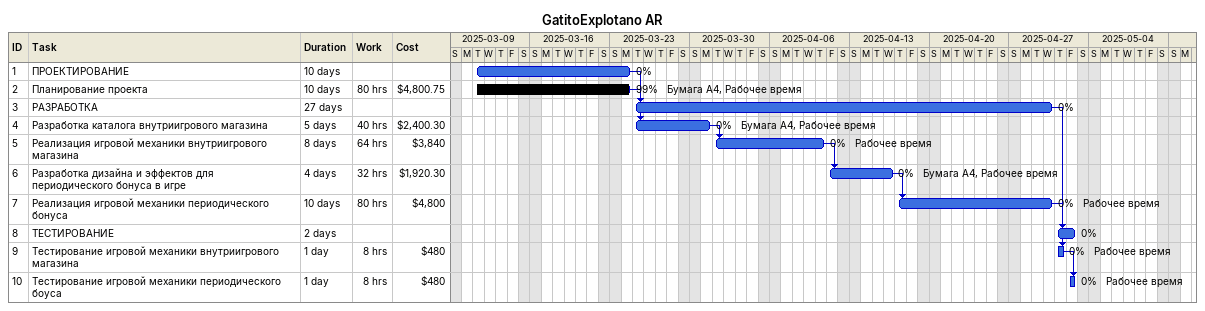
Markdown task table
GatitoExplotano AR

| ID | Task | Duration | Start | Finish | Predecessors | Resources | % complete | Work (h) | Cost ($) |
|---|---|---|---|---|---|---|---|---|---|
| 1 | ПРОЕКТИРОВАНИЕ | 10d | 2025-03-11 | 2025-03-24 |  |  | 0 |  |  |
| 2 | Планирование проекта | 10d | 2025-03-11 | 2025-03-24 |  | Бумага А4, Рабочее время | 99 | 80 | 4800.75 |
| 3 | РАЗРАБОТКА | 27d | 2025-03-25 | 2025-04-30 | 1 |  | 0 |  |  |
| 4 | Разработка каталога внутриигрового магазина | 5d | 2025-03-25 | 2025-03-31 | 2 | Бумага А4, Рабочее время | 0 | 40 | 2400.30 |
| 5 | Реализация игровой механики внутриигрового магазина | 8d | 2025-04-01 | 2025-04-10 | 4 | Рабочее время | 0 | 64 | 3840 |
| 6 | Разработка дизайна и эффектов для периодического бонуса в игре | 4d | 2025-04-11 | 2025-04-16 | 5 | Бумага А4, Рабочее время | 0 | 32 | 1920.30 |
| 7 | Реализация игровой механики периодического бонуса | 10d | 2025-04-17 | 2025-04-30 | 6 | Рабочее время | 0 | 80 | 4800 |
| 8 | ТЕСТИРОВАНИЕ | 2d | 2025-05-01 | 2025-05-02 | 3 |  | 0 |  |  |
| 9 | Тестирование игровой механики внутриигрового магазина | 1d | 2025-05-01 | 2025-05-01 | 7 | Рабочее время | 0 | 8 | 480 |
| 10 | Тестирование игровой механики периодического боуса | 1d | 2025-05-02 | 2025-05-02 | 9 | Рабочее время | 0 | 8 | 480 |
